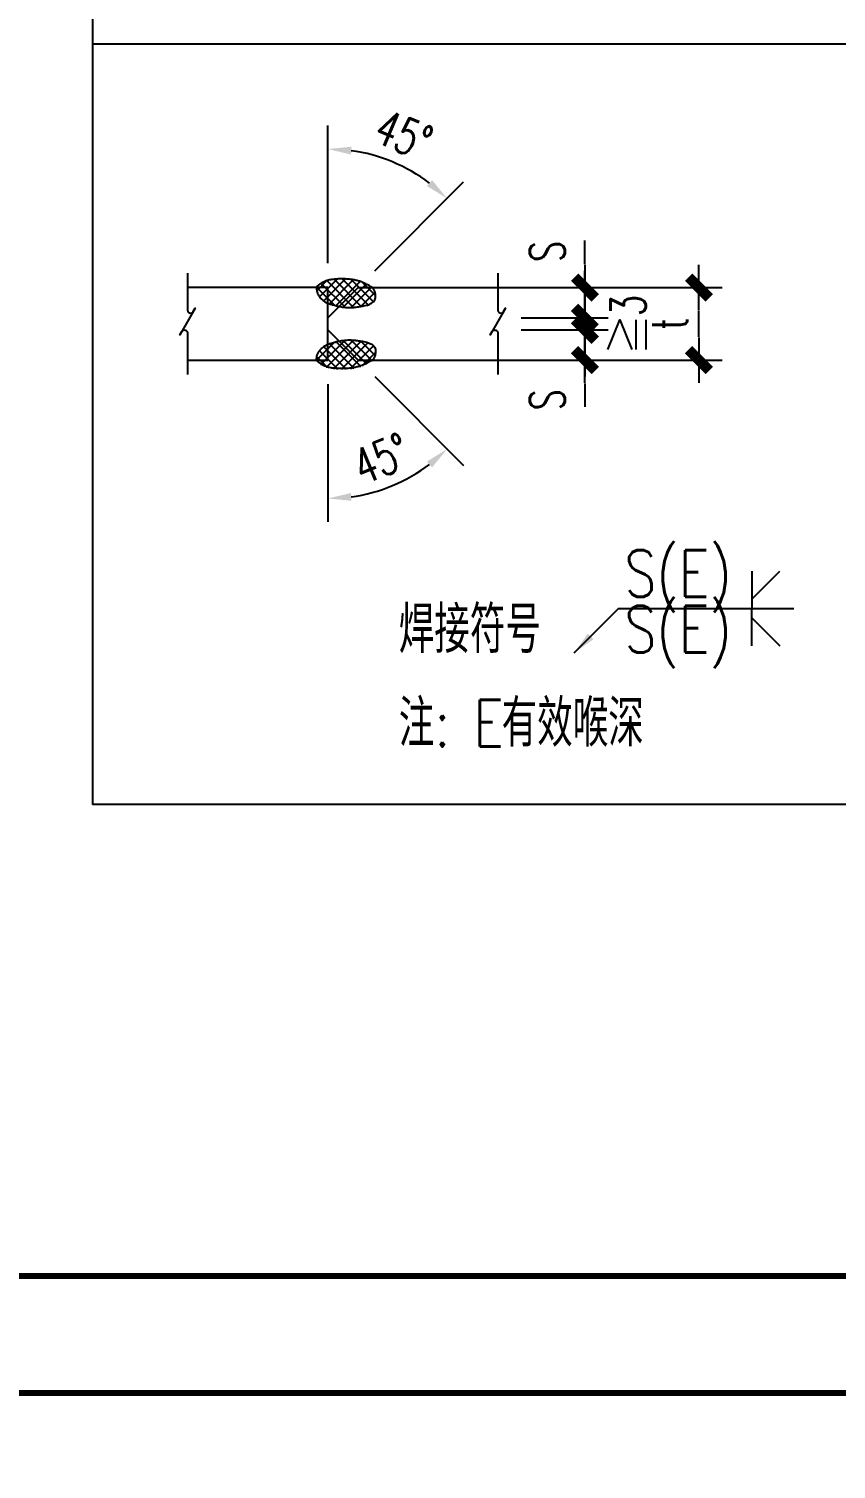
# Model space of a CAD drawing. Extents: x 497777 to 784122, y -229332 to 980813.
# Drawn here: x 524781 to 531686, y 420744 to 433056 of the extents above; entities that cross this region are included whole.
import ezdxf
from ezdxf.enums import TextEntityAlignment as Align

# ---------------------------------------------------------------- set-up
doc = ezdxf.new("R2010")
doc.units = 0
doc.header["$LTSCALE"] = 1000
doc.header["$MEASUREMENT"] = 0
for name, color, linetype in [('0-cxFrame', 155, 'Continuous'), ('S-DIM', 81, 'Continuous'), ('S-HATCH1-W', 252, 'Continuous'), ('S-SHAPE', 51, 'Continuous'), ('S-SHAPE1', 165, 'Continuous'), ('S-SS', 111, 'Continuous'), ('S-TK', 165, 'Continuous')]:
    doc.layers.add(name, color=color, linetype=linetype)
doc.styles.add('cx_tuqian1', font='')
doc.styles.add('SS1', font='tj-romans1.shx', dxfattribs={"width": 0.7, "bigfont": 'tj-hztxt1.shx'})
doc.styles.add('黑体', font='simhei.ttf', dxfattribs={"height": 12})
doc.styles.get('cx_tuqian1').set_extended_font_data('SimSun')
doc.dimstyles.new('CW-100A', dxfattribs={"dimscale": 100, "dimtxt": 3, "dimasz": 2, "dimexe": 2, "dimexo": 2, "dimgap": 1, "dimtad": 1, "dimdec": 0, "dimzin": 0, "dimdsep": 46, "dimtxsty": 'SS1', "dimblk1": 'TT', "dimblk2": 'TT', "dimsah": 1, "dimcen": 1, "dimclrd": 256, "dimclre": 256, "dimclrt": 256, "dimadec": 0, "dimazin": 0, "dimtfac": 1, "dimtdec": 0, "dimtix": 1, "dimtmove": 2, "dimatfit": 0, "dimldrblk": 'TT', "dimfxl": 2, "dimtolj": 1, "dimtzin": 0, "dimarcsym": 0})
doc.dimstyles.new('S-25-100A', dxfattribs={"dimscale": 100, "dimtxt": 3, "dimasz": 2, "dimexe": 2, "dimexo": 2, "dimgap": 0.8, "dimtad": 1, "dimdec": 0, "dimlfac": 0.25, "dimzin": 0, "dimdsep": 46, "dimtxsty": 'SS1', "dimblk1": 'TT', "dimblk2": 'TT', "dimsah": 1, "dimcen": 1, "dimclrd": 256, "dimclre": 256, "dimclrt": 256, "dimadec": 0, "dimazin": 0, "dimtfac": 1, "dimtdec": 0, "dimtix": 1, "dimtmove": 2, "dimatfit": 0, "dimldrblk": 'TT', "dimfxl": 2, "dimtolj": 1, "dimtzin": 0, "dimarcsym": 0})

# ---------------------------------------------------------------- blocks, each defined once
blk = doc.blocks.new('TT')
blk.add_line((-0.969, 0), (0.969, 0))
at = {"const_width": 0.45}
blk.add_lwpolyline([(-0.442, -0.442), (0.442, 0.442)], dxfattribs=at)
blk = doc.blocks.new('*D190')
at = {"layer": 'Defpoints', "color": 0, "transparency": 16777216}
for p in [(510906, 638017), (511946, 636673), (512586, 636337), (509786, 636257), (516786, 636257)]:
    blk.add_point(p, dxfattribs=at)
at = {"layer": 'S-DIM', "lineweight": -2, "transparency": 16777216}
blk.add_arc((512666, 636257), 831, 148.8237, 166.1763, dxfattribs=at)
at = {"layer": 'S-DIM', "lineweight": -2, "transparency": 16777216, "xscale": 200, "yscale": 200, "zscale": 200}
for p, rotation in [((512078, 636845), 51.91184269532635), ((511835, 636257), 263.0881573046743)]:
    blk.add_blockref('TT', p, dxfattribs=dict(at, rotation=rotation))
blk = doc.blocks.new('*D265')
at = {"layer": 'Defpoints', "color": 0, "transparency": 16777216}
for p in [(528390, 430845), (530512, 430845), (528390, 430224)]:
    blk.add_point(p, dxfattribs=at)
at = {"layer": 'S-DIM', "lineweight": -2, "transparency": 16777216}
for p, q in [((528590, 430845), (530712, 430845)), ((530512, 430424), (530512, 430645)), ((528590, 430224), (530712, 430224))]:
    blk.add_line(p, q, dxfattribs=at)
at = {"layer": 'S-DIM', "lineweight": -2, "transparency": 16777216, "xscale": 200, "yscale": 200, "zscale": 200}
for p, rotation in [((530512, 430845), 90), ((530512, 430224), 270)]:
    blk.add_blockref('TT', p, dxfattribs=dict(at, rotation=rotation))
at = {"layer": 'S-DIM', "transparency": 16777216, "insert": (530262, 430535), "char_height": 300, "attachment_point": 5, "rotation": 90, "style": 'SS1'}
blk.add_mtext('\\A1;t', dxfattribs=at)
blk = doc.blocks.new('*D266')
at = {"layer": 'Defpoints', "color": 0, "transparency": 16777216}
for p in [(528792, 430845), (529537, 430845), (528792, 430586)]:
    blk.add_point(p, dxfattribs=at)
at = {"layer": 'S-DIM', "lineweight": -2, "transparency": 16777216}
for p, q in [((529537, 431045), (529537, 431245)), ((528992, 430845), (529737, 430845)), ((529537, 430586), (529537, 430845)), ((528992, 430586), (529737, 430586)), ((529537, 430386), (529537, 430186))]:
    blk.add_line(p, q, dxfattribs=at)
at = {"layer": 'S-DIM', "lineweight": -2, "transparency": 16777216, "xscale": 200, "yscale": 200, "zscale": 200}
for p, rotation in [((529537, 430845), 270), ((529537, 430586), 90)]:
    blk.add_blockref('TT', p, dxfattribs=dict(at, rotation=rotation))
at = {"layer": 'S-DIM', "transparency": 16777216, "insert": (529216, 431152), "char_height": 300, "attachment_point": 5, "rotation": 90, "style": 'SS1'}
blk.add_mtext('\\A1;S', dxfattribs=at)
blk = doc.blocks.new('*D250')
at = {"layer": 'Defpoints', "color": 0, "transparency": 16777216}
for p in [(528060, 431835), (527339, 430852), (527598, 430845), (527339, 430586), (527339, 430483)]:
    blk.add_point(p, dxfattribs=at)
at = {"layer": 'S-DIM', "lineweight": -2, "transparency": 16777216}
for p, q in [((527339, 431052), (527339, 432228)), ((527740, 430986), (528500, 431747))]:
    blk.add_line(p, q, dxfattribs=at)
blk.add_arc((527339, 430586), 1442, 52.9526, 82.0474, dxfattribs=at)
at = {"layer": 'S-DIM', "transparency": 16777216}
for points in [[(527537, 431981), (527541, 432048), (527339, 432028)], [(528230, 431762), (528186, 431712), (528359, 431606)]]:
    blk.add_solid(points, dxfattribs=at)
at = {"layer": 'S-DIM', "transparency": 16777216, "insert": (527987, 432149), "char_height": 300, "attachment_point": 5, "rotation": 337.5, "style": 'SS1'}
blk.add_mtext('\\A1;45°', dxfattribs=at)
blk = doc.blocks.new('*D251')
at = {"layer": 'Defpoints', "color": 0, "transparency": 16777216}
for p in [(528792, 430586), (529537, 430586), (528792, 430483)]:
    blk.add_point(p, dxfattribs=at)
at = {"layer": 'S-DIM', "lineweight": -2, "transparency": 16777216}
for p, q in [((529537, 430786), (529537, 430986)), ((528992, 430586), (529737, 430586)), ((529537, 430483), (529537, 430586)), ((528992, 430483), (529737, 430483)), ((529537, 430283), (529537, 430083))]:
    blk.add_line(p, q, dxfattribs=at)
at = {"layer": 'S-DIM', "lineweight": -2, "transparency": 16777216, "xscale": 200, "yscale": 200, "zscale": 200}
for p, rotation in [((529537, 430586), 270), ((529537, 430483), 90)]:
    blk.add_blockref('TT', p, dxfattribs=dict(at, rotation=rotation))
at = {"layer": 'S-DIM', "transparency": 16777216, "insert": (529907, 430691), "char_height": 300, "attachment_point": 5, "rotation": 90, "style": 'SS1'}
blk.add_mtext('\\A1;3', dxfattribs=at)
blk = doc.blocks.new('*D252')
at = {"layer": 'Defpoints', "color": 0, "transparency": 16777216}
for p in [(528792, 430483), (529537, 430483), (528792, 430224)]:
    blk.add_point(p, dxfattribs=at)
at = {"layer": 'S-DIM', "lineweight": -2, "transparency": 16777216}
for p, q in [((529537, 430683), (529537, 430883)), ((528992, 430483), (529737, 430483)), ((529537, 430224), (529537, 430483)), ((528992, 430224), (529737, 430224)), ((529537, 430024), (529537, 429824))]:
    blk.add_line(p, q, dxfattribs=at)
at = {"layer": 'S-DIM', "lineweight": -2, "transparency": 16777216, "xscale": 200, "yscale": 200, "zscale": 200}
for p, rotation in [((529537, 430483), 270), ((529537, 430224), 90)]:
    blk.add_blockref('TT', p, dxfattribs=dict(at, rotation=rotation))
at = {"layer": 'S-DIM', "transparency": 16777216, "insert": (529216, 429884), "char_height": 300, "attachment_point": 5, "rotation": 90, "style": 'SS1'}
blk.add_mtext('\\A1;S', dxfattribs=at)
blk = doc.blocks.new('*D253')
at = {"layer": 'Defpoints', "color": 0, "transparency": 16777216}
for p in [(527339, 430586), (527339, 430483), (527339, 430217), (527598, 430224), (527713, 429090)]:
    blk.add_point(p, dxfattribs=at)
at = {"layer": 'S-DIM', "lineweight": -2, "transparency": 16777216}
for p, q in [((527740, 430083), (528500, 429322)), ((527339, 430017), (527339, 428841))]:
    blk.add_line(p, q, dxfattribs=at)
blk.add_arc((527339, 430483), 1442, 277.9526, 307.0474, dxfattribs=at)
at = {"layer": 'S-DIM', "transparency": 16777216}
for points in [[(528186, 429357), (528230, 429307), (528359, 429464)], [(527541, 429022), (527537, 429088), (527339, 429041)]]:
    blk.add_solid(points, dxfattribs=at)
at = {"layer": 'S-DIM', "transparency": 16777216, "insert": (527796, 429382), "char_height": 300, "attachment_point": 5, "rotation": 22.5, "style": 'SS1'}
blk.add_mtext('\\A1;45°', dxfattribs=at)
blk = doc.blocks.new('TK22.A1 L(Dragon)')
at = {"layer": '0-cxFrame', "color": 7, "const_width": 0.5}
blk.add_lwpolyline([(0, 0), (-841, 0), (-841, 594), (0, 594)], close=True, dxfattribs=at)
at = {"layer": '0-cxFrame', "const_width": 0.5}
blk.add_lwpolyline([(-80, 10), (-821, 10), (-821, 584), (-80, 584)], close=True, dxfattribs=at)
at = {"style": '黑体', "flags": 4}
blk.add_attdef('图幅', text='', height=3.3, dxfattribs=at).set_placement((-40, 3), align=Align.RIGHT)
at = {"layer": 'Defpoints', "color": 6, "flags": 4}
for tag, height, style, p in [('tufu', 3.3, '黑体', (-12, 12)), ('dwfname', 4, 'cx_tuqian1', (-80, 3))]:
    blk.add_attdef(tag, text='', height=height, dxfattribs=dict(at, style=style)).set_placement(p, align=Align.RIGHT)

msp = doc.modelspace()

# ---------------------------------------------------------------- hatches: boundary and pattern name
at = {"layer": 'S-HATCH1-W'}
h = msp.add_hatch(dxfattribs=at)
h.set_pattern_fill('ANSI37', color=256, scale=411.429798, style=0)
h.set_pattern_definition([(45, (520457.41, 422284.28), (-36.3656, 36.3656), []), (135, (520457.41, 422284.28), (-36.3656, -36.3656), [])])
edge = h.paths.add_edge_path()
edge.add_arc((527582.4, 430656), 231.9, 55.09974, 59.26897)
edge.add_arc((527502.6, 430521.8), 388, 59.26897, 62.492)
edge.add_arc((527106.6, 429761.3), 1245.5, 62.492, 64.42879)
edge.add_arc((527549.7, 430687.3), 219, 64.42879, 69.04886)
edge.add_arc((527539.7, 430661.2), 246.9, 69.04886, 73.70762)
edge.add_arc((527475, 430440.1), 477.2, 73.70762, 77.0582)
edge.add_arc((527430, 430244.1), 678.4, 77.0582, 80.19418)
edge.add_arc((527504.4, 430674.6), 241.4, 80.19418, 85.45195)
edge.add_arc((527461.5, 430135.4), 782.3, 85.45195, 87.2112)
edge.add_arc((527467.5, 430257.7), 660, 87.2112, 89.1266)
edge.add_arc((527450.1, 429117.3), 1800.4, 89.1266, 90)
edge.add_arc((527450.1, 430280), 637.8, 90, 91.4675)
edge.add_arc((527443.2, 430549.8), 367.9, 91.4675, 93.36176)
edge.add_arc((527520.7, 429229.4), 1690.5, 93.36176, 94.24539)
edge.add_arc((527426, 430505.4), 411.1, 94.24539, 97.48545)
edge.add_arc((527411.3, 430617.2), 298.2, 97.48545, 101.28965)
edge.add_arc((527380.9, 430769.6), 142.9, 101.28965, 108.49562)
edge.add_arc((527421, 430649.7), 269.3, 108.49562, 113.7432)
edge.add_arc((527433.5, 430621.3), 300.3, 113.7432, 116.39495)
edge.add_arc((527430.4, 430627.5), 293.4, 116.39495, 119.0778)
edge.add_arc((527363.8, 430747.4), 156.2, 119.0778, 124.95447)
edge.add_arc((527494.2, 430560.8), 383.9, 124.95447, 128.70245)
edge.add_arc((527307.4, 430793.9), 85.2, 128.70245, 136.61567)
edge.add_arc((527263.3, 430835.6), 24.5, 136.61567, 151.41707)
edge.add_arc((527252.8, 430841.3), 12.5, 151.41707, 182.36333)
edge.add_arc((527362.8, 430845.9), 122.6, 182.36333, 192.15401)
edge.add_arc((527463.3, 430867.5), 225.4, 192.15401, 197.90192)
edge.add_arc((527331, 430824.8), 86.4, 197.90192, 207.19229)
edge.add_arc((527377, 430848.4), 138.1, 207.19229, 216.29173)
edge.add_arc((527358, 430834.4), 114.5, 216.29173, 226.2882)
edge.add_arc((527496.4, 430979.2), 314.7, 226.2882, 229.57065)
edge.add_arc((527451, 430926), 244.9, 229.57065, 233.29211)
edge.add_arc((527513.2, 431009.4), 348.9, 233.29211, 236.92522)
edge.add_arc((527352.5, 430762.6), 54.3, 236.92522, 246.1388)
edge.add_arc((527381.8, 430828.9), 126.9, 246.1388, 251.21679)
edge.add_arc((527555.2, 431338.8), 665.4, 251.21679, 253.43399)
edge.add_arc((527713.3, 431870.2), 1219.9, 253.43399, 254.59682)
edge.add_arc((527722.1, 431902.2), 1253, 254.59682, 255.74414)
edge.add_arc((527520.8, 431109.7), 435.4, 255.74414, 260.10933)
edge.add_arc((527547.7, 431263.9), 592, 260.10933, 263.85264)
edge.add_arc((527526.4, 431066.2), 393.1, 263.85264, 269.06217)
edge.add_arc((527525.4, 431005), 331.9, 269.06217, 274.73213)
edge.add_arc((527494.9, 431373.1), 701.2, 274.73213, 277.11256)
edge.add_arc((527419, 431981.6), 1314.4, 277.11256, 278.85116)
edge.add_arc((527504.7, 431431.3), 757.5, 278.85116, 280.83528)
edge.add_arc((527527.2, 431313.4), 637.5, 280.83528, 282.99807)
edge.add_arc((527650.8, 430778.2), 88.2, 282.99807, 293.50311)
edge.add_arc((527577.9, 430945.7), 270.8, 293.50311, 299.49239)
edge.add_arc((527669.1, 430784.5), 85.6, 299.49239, 314.34175)
edge.add_arc((527686.1, 430767.1), 61.4, 314.34175, 331.90032)
edge.add_arc((527690.9, 430764.5), 55.9, 331.90032, 350.52461)
edge.add_arc((527654.9, 430770.5), 92.4, 350.52461, 364.98621)
edge.add_arc((527608.2, 430766.5), 139.3, 4.98621, 12.38695)
edge.add_arc((527652.2, 430776.1), 94.2, 12.38695, 21.38878)
edge.add_arc((527634.4, 430769.1), 113.3, 21.38878, 34.79892)
edge.add_arc((527686.6, 430805.4), 49.7, 34.79892, 55.09974)
h = msp.add_hatch(dxfattribs=at)
h.set_pattern_fill('ANSI37', color=256, scale=411.429798, style=0)
h.set_pattern_definition([(315, (520457.41, 438785.16), (-36.3656, -36.3656), []), (225, (520457.41, 438785.16), (-36.3656, 36.3656), [])])
edge = h.paths.add_edge_path()
edge.add_arc((527582.4, 430413.4), 231.9, 300.73103, 304.90026, ccw=False)
edge.add_arc((527502.6, 430547.6), 388, 297.508, 300.73103, ccw=False)
edge.add_arc((527106.6, 431308.1), 1245.5, 295.57121, 297.508, ccw=False)
edge.add_arc((527549.7, 430382.2), 219, 290.95114, 295.57121, ccw=False)
edge.add_arc((527539.7, 430408.3), 246.9, 286.29238, 290.95114, ccw=False)
edge.add_arc((527475, 430629.3), 477.2, 282.9418, 286.29238, ccw=False)
edge.add_arc((527430, 430825.3), 678.4, 279.80582, 282.9418, ccw=False)
edge.add_arc((527504.4, 430394.8), 241.4, 274.54805, 279.80582, ccw=False)
edge.add_arc((527461.5, 430934), 782.3, 272.7888, 274.54805, ccw=False)
edge.add_arc((527467.5, 430811.8), 660, 270.8734, 272.7888, ccw=False)
edge.add_arc((527450.1, 431952.1), 1800.4, 270, 270.8734, ccw=False)
edge.add_arc((527450.1, 430789.4), 637.8, 268.5325, 270, ccw=False)
edge.add_arc((527443.2, 430519.6), 367.9, 266.63824, 268.5325, ccw=False)
edge.add_arc((527520.7, 431840), 1690.5, 265.75461, 266.63824, ccw=False)
edge.add_arc((527426, 430564.1), 411.1, 262.51455, 265.75461, ccw=False)
edge.add_arc((527411.3, 430452.2), 298.2, 258.71035, 262.51455, ccw=False)
edge.add_arc((527380.9, 430299.9), 142.9, 251.50438, 258.71035, ccw=False)
edge.add_arc((527421, 430419.8), 269.3, 246.2568, 251.50438, ccw=False)
edge.add_arc((527433.5, 430448.1), 300.3, 243.60505, 246.2568, ccw=False)
edge.add_arc((527430.4, 430441.9), 293.4, 240.9222, 243.60505, ccw=False)
edge.add_arc((527363.8, 430322), 156.2, 235.04553, 240.9222, ccw=False)
edge.add_arc((527494.2, 430508.6), 383.9, 231.29755, 235.04553, ccw=False)
edge.add_arc((527307.4, 430275.6), 85.2, 223.38433, 231.29755, ccw=False)
edge.add_arc((527263.3, 430233.8), 24.5, 208.58293, 223.38433, ccw=False)
edge.add_arc((527252.8, 430228.1), 12.5, 177.63667, 208.58293, ccw=False)
edge.add_arc((527362.8, 430223.6), 122.6, 167.84599, 177.63667, ccw=False)
edge.add_arc((527463.3, 430202), 225.4, 162.09808, 167.84599, ccw=False)
edge.add_arc((527331, 430244.7), 86.4, 152.80771, 162.09808, ccw=False)
edge.add_arc((527377, 430221), 138.1, 143.70827, 152.80771, ccw=False)
edge.add_arc((527358, 430235), 114.5, 133.7118, 143.70827, ccw=False)
edge.add_arc((527496.4, 430090.3), 314.7, 130.42935, 133.7118, ccw=False)
edge.add_arc((527451, 430143.5), 244.9, 126.70789, 130.42935, ccw=False)
edge.add_arc((527513.2, 430060.1), 348.9, 123.07478, 126.70789, ccw=False)
edge.add_arc((527352.5, 430306.9), 54.3, 113.8612, 123.07478, ccw=False)
edge.add_arc((527381.8, 430240.5), 126.9, 108.78321, 113.8612, ccw=False)
edge.add_arc((527555.2, 429730.7), 665.4, 106.56601, 108.78321, ccw=False)
edge.add_arc((527713.3, 429199.3), 1219.9, 105.40318, 106.56601, ccw=False)
edge.add_arc((527722.1, 429167.3), 1253, 104.25586, 105.40318, ccw=False)
edge.add_arc((527520.8, 429959.8), 435.4, 99.89067, 104.25586, ccw=False)
edge.add_arc((527547.7, 429805.5), 592, 96.14736, 99.89067, ccw=False)
edge.add_arc((527526.4, 430003.2), 393.1, 90.93783, 96.14736, ccw=False)
edge.add_arc((527525.4, 430064.4), 331.9, 85.26787, 90.93783, ccw=False)
edge.add_arc((527494.9, 429696.4), 701.2, 82.88744, 85.26787, ccw=False)
edge.add_arc((527419, 429087.9), 1314.4, 81.14884, 82.88744, ccw=False)
edge.add_arc((527504.7, 429638.2), 757.5, 79.16472, 81.14884, ccw=False)
edge.add_arc((527527.2, 429756), 637.5, 77.00193, 79.16472, ccw=False)
edge.add_arc((527650.8, 430291.2), 88.2, 66.49689, 77.00193, ccw=False)
edge.add_arc((527577.9, 430123.8), 270.8, 60.50761, 66.49689, ccw=False)
edge.add_arc((527669.1, 430285), 85.6, 45.65825, 60.50761, ccw=False)
edge.add_arc((527686.1, 430302.3), 61.4, 28.09968, 45.65825, ccw=False)
edge.add_arc((527690.9, 430304.9), 55.9, 9.47539, 28.09968, ccw=False)
edge.add_arc((527654.9, 430298.9), 92.4, -4.98621, 9.47539, ccw=False)
edge.add_arc((527608.2, 430303), 139.3, 347.61305, 355.01379, ccw=False)
edge.add_arc((527652.2, 430293.3), 94.2, 338.61122, 347.61305, ccw=False)
edge.add_arc((527634.4, 430300.3), 113.3, 325.20108, 338.61122, ccw=False)
edge.add_arc((527686.6, 430264), 49.7, 304.90026, 325.20108, ccw=False)

# ---------------------------------------------------------------- linework, layer by layer
at = {"layer": 'S-DIM'}
for p, q in [((529976.9, 430314.4), (529976.9, 430569.5)), ((530061.4, 430314.4), (530061.4, 430569.5))]:
    msp.add_line(p, q, dxfattribs=at)
msp.add_lwpolyline([(529731.8, 430314.4), (529834.4, 430569.3), (529937, 430314.4)], dxfattribs=at)
at = {"layer": 'S-HATCH1-W'}
for points in [[(527715.1, 430846.2, 0.0181937), (527700.9, 430855.4, 0.0140641), (527681.8, 430866, 0.008451), (527644.2, 430884.8, 0.0201616), (527627.9, 430891.8, 0.0203305), (527608.9, 430898.2, 0.0146207), (527581.9, 430905.2, 0.0136841), (527545.5, 430912.5, 0.0229454), (527523.6, 430915.3, 0.0076763), (527499.6, 430916.9, 0.0083577), (527477.5, 430917.6, 0.0038109), (527450.1, 430917.8, 0.0064033), (527433.8, 430917.6, 0.0082655), (527421.6, 430917, 0.0038556), (527395.6, 430915.3, 0.0141384), (527372.5, 430912.9, 0.0166005), (527352.9, 430909.7, 0.0314523), (527335.6, 430905.1, 0.0229009), (527312.6, 430896.2, 0.011571), (527300, 430890.3, 0.0117067), (527287.8, 430883.9, 0.0256474), (527274.3, 430875.4, 0.0163551), (527254.2, 430860.4, 0.0345417), (527245.5, 430852.4, 0.0646732), (527241.8, 430847.3, 0.1358552), (527240.3, 430840.8, 0.0427459), (527242.9, 430820, 0.0250852), (527248.8, 430798.2, 0.0405591), (527254.2, 430785.3, 0.0397246), (527265.7, 430766.7, 0.0436455), (527278.9, 430751.7, 0.0143234), (527292.2, 430739.6, 0.0162394), (527304.7, 430729.7, 0.0158537), (527322.8, 430717, 0.0402235), (527330.5, 430712.9, 0.0221605), (527341, 430708.8, 0.0096747), (527365.5, 430700.9, 0.0050738), (527389.3, 430694.1, 0.0050062), (527413.6, 430687.7, 0.019049), (527446, 430680.8, 0.0163347), (527484.3, 430675.4, 0.0227348), (527519.9, 430673.2, 0.024745), (527552.7, 430674.3, 0.010387), (527581.7, 430677.3, 0.0075862), (527621.2, 430682.8, 0.0086576), (527647.1, 430687.3, 0.0094372), (527670.6, 430692.3, 0.045869), (527685.9, 430697.3, 0.0261391), (527711.3, 430709.9, 0.0648834), (527729, 430723.2, 0.0767639), (527740.2, 430738.2, 0.0814432), (527746, 430755.3, 0.0631845), (527746.9, 430778.6, 0.0323031), (527744.2, 430796.3, 0.0392981), (527739.9, 430810.5, 0.0585796), (527727.5, 430833.8, 0.0888115)], [(527715.1, 430223.2, -0.0181937), (527700.9, 430214.1, -0.0140641), (527681.8, 430203.4, -0.008451), (527644.2, 430184.6, -0.0201616), (527627.9, 430177.7, -0.0203305), (527608.9, 430171.3, -0.0146207), (527581.9, 430164.2, -0.0136841), (527545.5, 430156.9, -0.0229454), (527523.6, 430154.1, -0.0076763), (527499.6, 430152.6, -0.0083577), (527477.5, 430151.9, -0.0038109), (527450.1, 430151.7, -0.0064033), (527433.8, 430151.9, -0.0082655), (527421.6, 430152.4, -0.0038556), (527395.6, 430154.1, -0.0141384), (527372.5, 430156.5, -0.0166005), (527352.9, 430159.7, -0.0314523), (527335.6, 430164.3, -0.0229009), (527312.6, 430173.2, -0.011571), (527300, 430179.1, -0.0117067), (527287.8, 430185.5, -0.0256474), (527274.3, 430194, -0.0163551), (527254.2, 430209, -0.0345417), (527245.5, 430217, -0.0646732), (527241.8, 430222.1, -0.1358552), (527240.3, 430228.6, -0.0427459), (527242.9, 430249.4, -0.0250852), (527248.8, 430271.2, -0.0405591), (527254.2, 430284.2, -0.0397246), (527265.7, 430302.8, -0.0436455), (527278.9, 430317.8, -0.0143234), (527292.2, 430329.9, -0.0162394), (527304.7, 430339.8, -0.0158537), (527322.8, 430352.4, -0.0402235), (527330.5, 430356.6, -0.0221605), (527341, 430360.7, -0.0096747), (527365.5, 430368.5, -0.0050738), (527389.3, 430375.3, -0.0050062), (527413.6, 430381.7, -0.019049), (527446, 430388.7, -0.0163347), (527484.3, 430394.1, -0.0227348), (527519.9, 430396.3, -0.024745), (527552.7, 430395.2, -0.010387), (527581.7, 430392.2, -0.0075862), (527621.2, 430386.6, -0.0086576), (527647.1, 430382.2, -0.0094372), (527670.6, 430377.2, -0.045869), (527685.9, 430372.1, -0.0261391), (527711.3, 430359.5, -0.0648834), (527729, 430346.2, -0.0767639), (527740.2, 430331.2, -0.0814432), (527746, 430314.1, -0.0631845), (527746.9, 430290.9, -0.0323031), (527744.2, 430273.1, -0.0392981), (527739.9, 430259, -0.0585796), (527727.5, 430235.6, -0.0888115)]]:
    msp.add_lwpolyline(points, format="xyb", close=True, dxfattribs=at)
at = {"layer": 'S-SHAPE'}
for p, q in [((525324.6, 475224), (525324.6, 426424)), ((527339.4, 430845), (526137.7, 430845)), ((527339.4, 430224.4), (527339.4, 430845)), ((527339.4, 430586.1), (527598.2, 430845)), ((527598.2, 430845), (528792.5, 430845)), ((527339.4, 430483.3), (527598.2, 430224.4)), ((526137.7, 430224.4), (527339.4, 430224.4)), ((527598.2, 430224.4), (528792.5, 430224.4)), ((551324.6, 426424), (525324.6, 426424))]:
    msp.add_line(p, q, dxfattribs=at)
at = {"layer": 'S-SHAPE1'}
for points in [[(526137.7, 430968.4), (526137.7, 430652.6), (526137.8, 430650.7), (526137.9, 430649.5), (526138.3, 430646.9), (526138.9, 430644.7), (526139.9, 430642.1), (526140.5, 430640.7), (526141.4, 430639.1), (526142.3, 430637.6), (526143.2, 430636.3), (526144.3, 430635), (526145.9, 430633.5), (526147.2, 430632.2), (526148.5, 430631.2), (526149.4, 430630.6), (526151.6, 430629.3), (526152.7, 430628.7), (526154.6, 430627.9), (526155.5, 430627.6), (526157.2, 430627), (526159.1, 430626.5), (526160.3, 430626.3), (526161.5, 430626.3), (526163.6, 430626.1), (526166.8, 430626.3), (526169.7, 430626.6), (526172, 430627.3), (526174.9, 430628.4), (526177.8, 430629.9), (526180, 430631.5), (526182.1, 430633.1), (526183.7, 430634.6), (526185.1, 430636.3), (526186.8, 430638.9), (526203.8, 430668.3), (526137.7, 430553.8), (526071.6, 430439.2), (526088.3, 430468.3), (526089.6, 430470.3), (526090.7, 430471.8), (526092.2, 430473.5), (526093.4, 430474.6), (526094.6, 430475.7), (526095.8, 430476.6), (526097.9, 430477.9), (526099.6, 430478.9), (526101, 430479.5), (526102.1, 430479.8), (526104.6, 430480.7), (526105.8, 430481), (526107.6, 430481.3), (526109, 430481.5), (526110.2, 430481.5), (526112.7, 430481.5), (526115.9, 430481.2), (526119.7, 430480.1), (526121.4, 430479.6), (526122.6, 430479), (526124.2, 430478.1), (526126, 430477), (526128.6, 430475), (526129.9, 430473.8), (526130.8, 430472.9), (526131.9, 430471.6), (526133.1, 430470), (526134.1, 430468.4), (526134.9, 430466.8), (526135.7, 430465.2), (526136.5, 430463), (526136.9, 430461.4), (526137.1, 430460.6), (526137.5, 430458.6), (526137.7, 430456.8), (526137.7, 430455.2), (526137.7, 430455.1), (526137.7, 430101)], [(528792.5, 430968.4), (528792.5, 430652.6), (528792.6, 430650.7), (528792.7, 430649.5), (528793, 430646.9), (528793.7, 430644.7), (528794.7, 430642.1), (528795.3, 430640.7), (528796.2, 430639.1), (528797.1, 430637.6), (528798, 430636.3), (528799.1, 430635), (528800.6, 430633.5), (528802, 430632.2), (528803.3, 430631.2), (528804.1, 430630.6), (528806.3, 430629.3), (528807.5, 430628.7), (528809.4, 430627.9), (528810.3, 430627.6), (528811.9, 430627), (528813.8, 430626.5), (528815.1, 430626.3), (528816.3, 430626.3), (528818.4, 430626.1), (528821.6, 430626.3), (528824.5, 430626.6), (528826.7, 430627.3), (528829.7, 430628.4), (528832.5, 430629.9), (528834.8, 430631.5), (528836.9, 430633.1), (528838.4, 430634.6), (528839.8, 430636.3), (528841.6, 430638.9), (528858.5, 430668.3), (528792.5, 430553.8), (528726.4, 430439.2), (528743.1, 430468.3), (528744.3, 430470.3), (528745.5, 430471.8), (528747, 430473.5), (528748.1, 430474.6), (528749.4, 430475.7), (528750.6, 430476.6), (528752.7, 430477.9), (528754.4, 430478.9), (528755.8, 430479.5), (528756.9, 430479.8), (528759.3, 430480.7), (528760.6, 430481), (528762.4, 430481.3), (528763.8, 430481.5), (528764.9, 430481.5), (528767.5, 430481.5), (528770.6, 430481.2), (528774.4, 430480.1), (528776.1, 430479.6), (528777.4, 430479), (528779, 430478.1), (528780.8, 430477), (528783.4, 430475), (528784.7, 430473.8), (528785.5, 430472.9), (528786.7, 430471.6), (528787.9, 430470), (528788.9, 430468.4), (528789.7, 430466.8), (528790.5, 430465.2), (528791.2, 430463), (528791.7, 430461.4), (528791.9, 430460.6), (528792.3, 430458.6), (528792.5, 430456.8), (528792.5, 430455.2), (528792.5, 430455.1), (528792.5, 430101)]]:
    msp.add_lwpolyline(points, dxfattribs=at)
at = {"layer": 'S-SS'}
for p, q in [((530964.6, 428420.4), (530964.6, 428100.4)), ((530964.6, 428180.4), (531204.6, 428420.4)), ((530964.6, 427780.4), (530964.6, 428100.4)), ((530964.6, 428020.4), (531204.6, 427780.4))]:
    msp.add_line(p, q, dxfattribs=at)
msp.add_lwpolyline([(529444.6, 427720.4), (529824.6, 428100.4), (531324.6, 428100.4)], dxfattribs=at)
msp.add_solid([(529609.6, 427838.3), (529444.6, 427720.4), (529562.5, 427885.4)], dxfattribs=at)
at = {"layer": 'S-TK'}
msp.add_line((551324.6, 432924), (525324.6, 432924), dxfattribs=at)

# ---------------------------------------------------------------- block references
at = {"layer": '0-cxFrame', "xscale": 100, "yscale": 100, "zscale": 100}
msp.add_blockref('TK22.A1 L(Dragon)', (581901.7, 421395.1), dxfattribs=at)

# ---------------------------------------------------------------- texts
at = {"layer": 'S-SS', "style": 'SS1', "width": 0.8}
for s, p in [('S(E)', (529874.6, 428200.4)), ('焊接符号', (527944.6, 427720.4)), ('S(E)', (529874.6, 427723.5)), ('注:  有效喉深', (527944.6, 426920.4)), ('E', (528583.2, 426920.4))]:
    msp.add_text(s, height=400, dxfattribs=at).set_placement(p)

# ---------------------------------------------------------------- dimensions: what is measured, and where the dimension line sits
at = {"layer": 'S-DIM'}
dim = msp.add_angular_dim_2l(base=(511945.9, 636672.7), line1=((509785.6, 636257.2), (516785.6, 636257.2)), line2=((510905.6, 638017.2), (512585.6, 636337.2)), text=' ', dimstyle='S-25-100A', dxfattribs=at)
dim.commit()
dim.dimension.update_dxf_attribs({"geometry": '*D190', "text_midpoint": (784122.1, -229332.3)})
for base, line1, line2, picture, middle in [((528060.4, 431835), ((527339.4, 430586.1), (527598.2, 430845)), ((527339.4, 430483.3), (527339.4, 430852)), '*D250', (527986.9, 432149.4)), ((527712.6, 429090.3), ((527339.4, 430483.3), (527598.2, 430224.4)), ((527339.4, 430586.1), (527339.4, 430217.4)), '*D253', (527795.6, 429382))]:
    dim = msp.add_angular_dim_2l(base=base, line1=line1, line2=line2, dimstyle='CW-100A', dxfattribs=at)
    dim.commit()
    dim.dimension.update_dxf_attribs({"geometry": picture, "text_midpoint": middle})
for base, p1, p2, text, picture, middle in [((529537.2, 430845), (528792.5, 430586.1), (528792.5, 430845), 'S', '*D266', (529215.7, 431151.8)), ((529537.2, 430586.1), (528792.5, 430483.3), (528792.5, 430586.1), '3', '*D251', (529906.9, 430691)), ((529537.2, 430483.3), (528792.5, 430224.4), (528792.5, 430483.3), 'S', '*D252', (529215.7, 429884.5))]:
    dim = msp.add_linear_dim(base=base, p1=p1, p2=p2, angle=90, text=text, dimstyle='CW-100A', dxfattribs=at)
    dim.commit()
    dim.dimension.update_dxf_attribs({"geometry": picture, "text_midpoint": middle, "dimtype": 160})
dim = msp.add_linear_dim(base=(530511.8, 430845), p1=(528389.6, 430224.4), p2=(528389.6, 430845), angle=90, text='t', dimstyle='CW-100A', dxfattribs=at)
dim.commit()
dim.dimension.update_dxf_attribs({"geometry": '*D265', "text_midpoint": (530261.8, 430534.7)})

doc.saveas('drawing.dxf')
